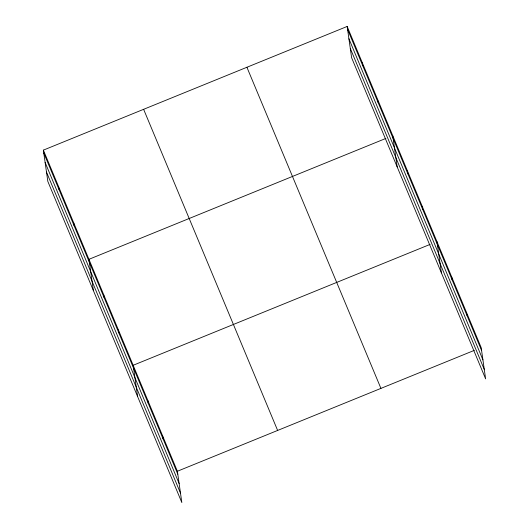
<?xml version="1.0" encoding="UTF-8"?>
<svg xmlns="http://www.w3.org/2000/svg" width="529" height="529" viewBox="0 0 529 529"><rect width="100%" height="100%" fill="white"/><g stroke="black" fill="none" stroke-linecap="round" stroke-linejoin="round"><path stroke-width="0.79" d="M43.371 150.13L177.38 471.253L181.837 502.55L47.828 181.427L43.371 150.13L347.163 26.45L481.172 347.573L485.629 378.87L351.62 57.747L347.163 26.45M385.892 138.413L88.938 259.316L93.388 290.606M430.117 244.385L133.156 365.281L137.613 396.578M177.38 471.253L474.341 350.357M347.586 29.406L481.595 350.529M348.915 38.756L482.924 359.885M350.284 48.39L484.299 369.52M246.911 67.262L380.926 388.392M143.624 109.318L277.632 430.441M43.795 153.086L177.804 474.209M45.124 162.436L179.133 483.566M46.492 172.07L180.508 493.2M466.433 312.249L466.856 315.205M451.693 276.925L452.11 279.881M436.954 241.601L441.404 272.898M422.208 206.277L422.631 209.233M407.469 170.953L407.892 173.909M392.73 135.636L397.18 166.926M377.541 99.24L377.957 102.196M362.352 62.845L362.775 65.801M162.641 435.929L163.064 438.885M147.902 400.605L148.318 403.561M118.417 329.957L118.84 332.913M103.677 294.633L104.094 297.589M73.749 222.921L74.166 225.876M58.56 186.525L58.977 189.481"/></g></svg>
